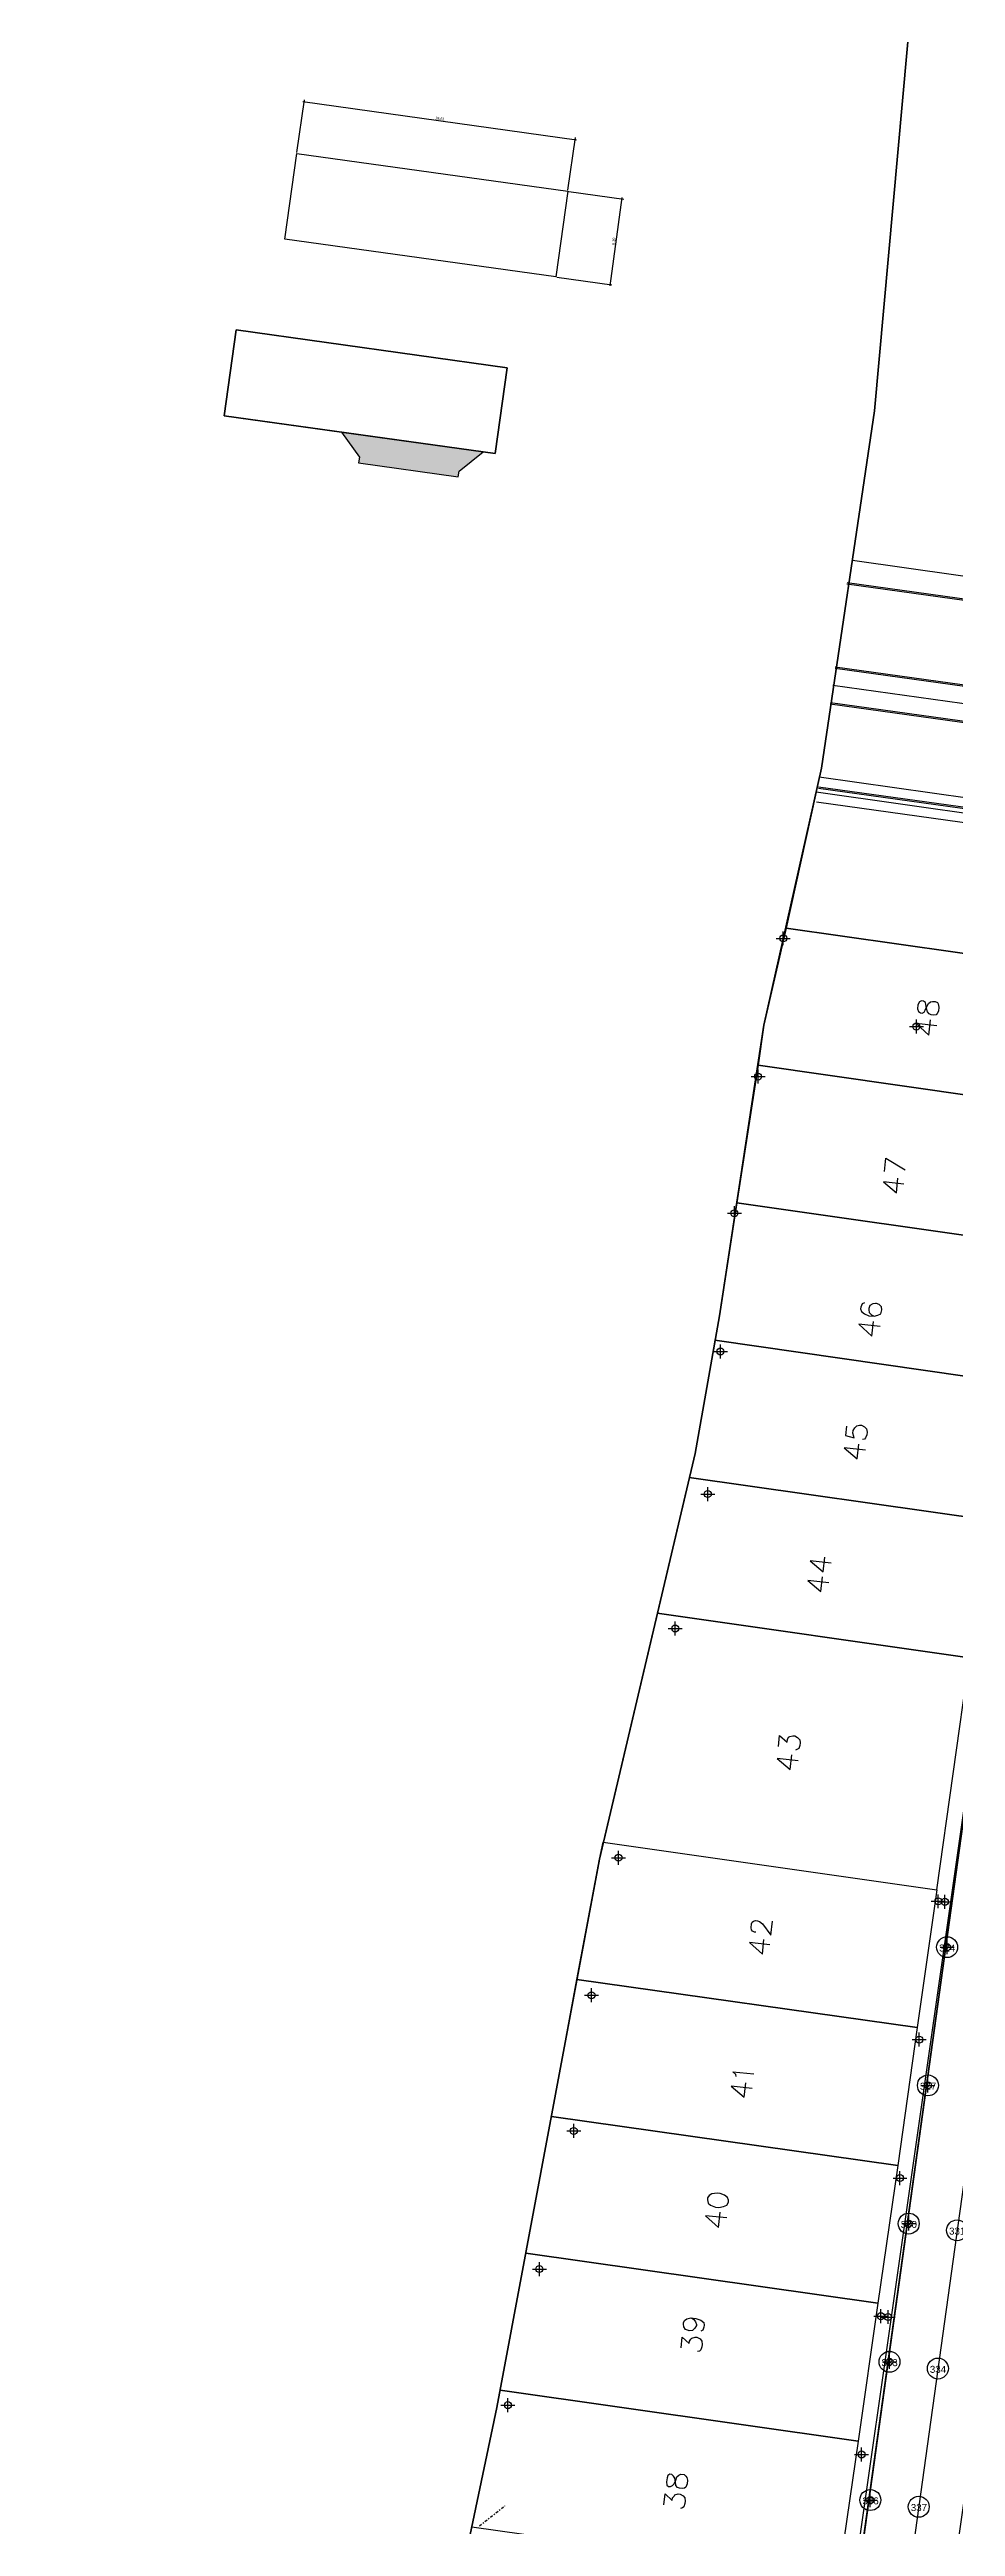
# Model space of a CAD drawing. Header units: metres. Extents: x -977055 to 805873, y -1033982 to 242021.
# Drawn here: x 734.1 to 799, y 929.9 to 1107.4 of the extents above; entities that cross this region are included whole.
import ezdxf

# ---------------------------------------------------------------- set-up
doc = ezdxf.new("R2010")
doc.units = ezdxf.units.M
doc.header["$PDMODE"] = 32
doc.header["$PDSIZE"] = 1.5
doc.linetypes.add('CENTRO1', pattern=[0.44, 0.2, -0.08, 0.08, -0.08])
for name, color, linetype in [('12-CONDICIONES EXISTENTES', 2, 'Continuous'), ('linea 1', 1, 'Continuous'), ('puntos nov 7', 50, 'Continuous'), ('PUNTOS V', 4, 'Continuous'), ('V-NODE', 1, 'Continuous')]:
    doc.layers.add(name, color=color, linetype=linetype)
doc.layers.add('PDF2_area escolar', color=7, linetype='Continuous', true_color=0x989898)
doc.layers.add('PDF_Geometry', color=7, linetype='Continuous', true_color=0x797979)
doc.styles.add('CITY2', font='stylu.ttf', dxfattribs={"height": 0.2})
doc.styles.get("Standard").update_dxf_attribs({"font": 'arial.ttf'})
doc.dimstyles.new('COTAS2', dxfattribs={"dimtxt": 0.02, "dimasz": 0.1, "dimexe": 0.15, "dimexo": 0.08, "dimgap": 0.05, "dimtad": 1, "dimzin": 0, "dimdsep": 46, "dimtxsty": 'CITY2', "dimblk": 'ARCHTICK', "dimcen": 1, "dimdle": 0.1, "dimclrd": 1, "dimclre": 1, "dimclrt": 2, "dimadec": 0, "dimazin": 0, "dimtfac": 1, "dimtofl": 0, "dimtmove": 0, "dimatfit": 3, "dimldrblk": 'ARCHTICK', "dimfxl": 0.18, "dimtolj": 1, "dimtzin": 0, "dimarcsym": 0})

# ---------------------------------------------------------------- blocks, each defined once
blk = doc.blocks.new('*U274')
at = {"color": 0, "linetype": 'ByBlock', "lineweight": -2, "transparency": 16777216}
for p, q in [((-1, 0), (1, 0)), ((0, -1), (0, 1))]:
    blk.add_line(p, q, dxfattribs=at)
blk.add_circle((0, 0), 0.5, dxfattribs=at)
blk = doc.blocks.new('*U286', base_point=(796.232, 1037.37, 998.014))
at = {"layer": 'V-NODE', "color": 50, "lineweight": -2, "xscale": 0.5, "yscale": 0.5, "zscale": 0.5}
blk.add_blockref('*U274', (796.232, 1037.37, 998.014), dxfattribs=at)
blk = doc.blocks.new('*U301', base_point=(798.274, 974.646, 1001.305))
at = {"layer": 'V-NODE', "color": 50, "lineweight": -2, "xscale": 0.5, "yscale": 0.5, "zscale": 0.5}
blk.add_blockref('*U274', (798.274, 974.646, 1001.305), dxfattribs=at)
blk = doc.blocks.new('*U304', base_point=(796.437, 964.77, 1001.893))
at = {"layer": 'V-NODE', "color": 50, "lineweight": -2, "xscale": 0.5, "yscale": 0.5, "zscale": 0.5}
blk.add_blockref('*U274', (796.437, 964.77, 1001.893), dxfattribs=at)
blk = doc.blocks.new('*U310', base_point=(794.201, 944.89, 1002.8))
at = {"layer": 'V-NODE', "color": 50, "lineweight": -2, "xscale": 0.5, "yscale": 0.5, "zscale": 0.5}
blk.add_blockref('*U274', (794.201, 944.89, 1002.8), dxfattribs=at)
blk = doc.blocks.new('*U646', base_point=(797.8, 974.681, 1001.345))
at = {"layer": 'V-NODE', "color": 50, "lineweight": -2, "xscale": 0.5, "yscale": 0.5, "zscale": 0.5}
blk.add_blockref('*U274', (797.8, 974.681, 1001.345), dxfattribs=at)
blk = doc.blocks.new('*U655', base_point=(796.44, 964.767, 1001.885))
at = {"layer": 'V-NODE', "color": 50, "lineweight": -2, "xscale": 0.5, "yscale": 0.5, "zscale": 0.5}
blk.add_blockref('*U274', (796.44, 964.767, 1001.885), dxfattribs=at)
blk = doc.blocks.new('*U658', base_point=(796.438, 964.768, 1001.889))
at = {"layer": 'V-NODE', "color": 50, "lineweight": -2, "xscale": 0.5, "yscale": 0.5, "zscale": 0.5}
blk.add_blockref('*U274', (796.438, 964.768, 1001.889), dxfattribs=at)
blk = doc.blocks.new('*U667', base_point=(795.057, 954.851, 1002.433))
at = {"layer": 'V-NODE', "color": 50, "lineweight": -2, "xscale": 0.5, "yscale": 0.5, "zscale": 0.5}
blk.add_blockref('*U274', (795.057, 954.851, 1002.433), dxfattribs=at)
blk = doc.blocks.new('*U670', base_point=(793.69, 944.95, 1002.88))
at = {"layer": 'V-NODE', "color": 50, "lineweight": -2, "xscale": 0.5, "yscale": 0.5, "zscale": 0.5}
blk.add_blockref('*U274', (793.69, 944.95, 1002.88), dxfattribs=at)
blk = doc.blocks.new('*U682', base_point=(792.307, 935.04, 1003.414))
at = {"layer": 'V-NODE', "color": 50, "lineweight": -2, "xscale": 0.5, "yscale": 0.5, "zscale": 0.5}
blk.add_blockref('*U274', (792.307, 935.04, 1003.414), dxfattribs=at)
blk = doc.blocks.new('*U925', base_point=(798.435, 971.394, 1000.88))
at = {"layer": 'V-NODE', "color": 50, "lineweight": -2, "xscale": 0.5, "yscale": 0.5, "zscale": 0.5}
blk.add_blockref('*U274', (798.435, 971.394, 1000.88), dxfattribs=at)
blk = doc.blocks.new('*U931', base_point=(797.059, 961.489, 1001.38))
at = {"layer": 'V-NODE', "color": 50, "lineweight": -2, "xscale": 0.5, "yscale": 0.5, "zscale": 0.5}
blk.add_blockref('*U274', (797.059, 961.489, 1001.38), dxfattribs=at)
blk = doc.blocks.new('*U937', base_point=(795.683, 951.584, 1001.88))
at = {"layer": 'V-NODE', "color": 50, "lineweight": -2, "xscale": 0.5, "yscale": 0.5, "zscale": 0.5}
blk.add_blockref('*U274', (795.683, 951.584, 1001.88), dxfattribs=at)
blk = doc.blocks.new('*U943', base_point=(794.307, 941.679, 1002.42))
at = {"layer": 'V-NODE', "color": 50, "lineweight": -2, "xscale": 0.5, "yscale": 0.5, "zscale": 0.5}
blk.add_blockref('*U274', (794.307, 941.679, 1002.42), dxfattribs=at)
blk = doc.blocks.new('*U949', base_point=(792.931, 931.774, 1002.96))
at = {"layer": 'V-NODE', "color": 50, "lineweight": -2, "xscale": 0.5, "yscale": 0.5, "zscale": 0.5}
blk.add_blockref('*U274', (792.931, 931.774, 1002.96), dxfattribs=at)
blk = doc.blocks.new('*U1813', base_point=(766.955, 938.575, 1002.885))
at = {"layer": 'V-NODE', "color": 50, "lineweight": -2, "xscale": 0.5, "yscale": 0.5, "zscale": 0.5}
blk.add_blockref('*U274', (766.955, 938.575, 1002.885), dxfattribs=at)
blk = doc.blocks.new('*U1816', base_point=(769.212, 948.328, 1002.371))
at = {"layer": 'V-NODE', "color": 50, "lineweight": -2, "xscale": 0.5, "yscale": 0.5, "zscale": 0.5}
blk.add_blockref('*U274', (769.212, 948.328, 1002.371), dxfattribs=at)
blk = doc.blocks.new('*U1819', base_point=(771.679, 958.228, 1001.874))
at = {"layer": 'V-NODE', "color": 50, "lineweight": -2, "xscale": 0.5, "yscale": 0.5, "zscale": 0.5}
blk.add_blockref('*U274', (771.679, 958.228, 1001.874), dxfattribs=at)
blk = doc.blocks.new('*U1822', base_point=(772.95, 967.949, 1001.187))
at = {"layer": 'V-NODE', "color": 50, "lineweight": -2, "xscale": 0.5, "yscale": 0.5, "zscale": 0.5}
blk.add_blockref('*U274', (772.95, 967.949, 1001.187), dxfattribs=at)
blk = doc.blocks.new('*U1825', base_point=(774.885, 977.805, 1000.762))
at = {"layer": 'V-NODE', "color": 50, "lineweight": -2, "xscale": 0.5, "yscale": 0.5, "zscale": 0.5}
blk.add_blockref('*U274', (774.885, 977.805, 1000.762), dxfattribs=at)
blk = doc.blocks.new('*U1828', base_point=(778.95, 994.232, 1000.149))
at = {"layer": 'V-NODE', "color": 50, "lineweight": -2, "xscale": 0.5, "yscale": 0.5, "zscale": 0.5}
blk.add_blockref('*U274', (778.95, 994.232, 1000.149), dxfattribs=at)
blk = doc.blocks.new('*U1831', base_point=(781.282, 1003.867, 999.836))
at = {"layer": 'V-NODE', "color": 50, "lineweight": -2, "xscale": 0.5, "yscale": 0.5, "zscale": 0.5}
blk.add_blockref('*U274', (781.282, 1003.867, 999.836), dxfattribs=at)
blk = doc.blocks.new('*U1834', base_point=(782.184, 1014.083, 999.287))
at = {"layer": 'V-NODE', "color": 50, "lineweight": -2, "xscale": 0.5, "yscale": 0.5, "zscale": 0.5}
blk.add_blockref('*U274', (782.184, 1014.083, 999.287), dxfattribs=at)
blk = doc.blocks.new('*U1837', base_point=(783.191, 1023.986, 998.431))
at = {"layer": 'V-NODE', "color": 50, "lineweight": -2, "xscale": 0.5, "yscale": 0.5, "zscale": 0.5}
blk.add_blockref('*U274', (783.191, 1023.986, 998.431), dxfattribs=at)
blk = doc.blocks.new('*U1840', base_point=(784.883, 1033.782, 997.895))
at = {"layer": 'V-NODE', "color": 50, "lineweight": -2, "xscale": 0.5, "yscale": 0.5, "zscale": 0.5}
blk.add_blockref('*U274', (784.883, 1033.782, 997.895), dxfattribs=at)
blk = doc.blocks.new('*U1843', base_point=(786.69, 1043.69, 997.2))
at = {"layer": 'V-NODE', "color": 50, "lineweight": -2, "xscale": 0.5, "yscale": 0.5, "zscale": 0.5}
blk.add_blockref('*U274', (786.69, 1043.69, 997.2), dxfattribs=at)
blk = doc.blocks.new('base')
at = {"layer": 'PDF_Geometry', "lineweight": 25, "extrusion": (-0.000787417, 0.063364, 0.99799), "elevation": 0.03}
for points in [[(-314.36, -197.29), (-299.6, -195.68), (-292.74, -194.19), (-282.66, -192.11), (-274.48, -190.36), (-258.04, -185.15), (-248.03, -180.61), (-240.54, -177.71), (-228.64, -174.04), (-222.73, -172.71), (-217.38, -171.04), (-209.93, -169.25), (-202.16, -164.76), (-196.2, -160.28), (-195.07, -159.82), (-178.09, -157.46), (-154.3, -156.61), (-136.67, -154.61), (-124.44, -153.16), (-118.07, -151.47), (-100.79, -146.65), (-80.95, -140.97), (-73.38, -139.33), (-61.69, -135.82), (-40.5, -131.6), (-37.73, -130.87), (-17.66, -129.44), (1.31, -127.46), (21.09, -124.93), (41.01, -122.83), (47.38, -123.46), (63.59, -123.19), (81.4, -124.31), (85.64, -96.07), (88.7, -66.39), (92.81, -40.78), (97.16, -22.39), (100.6, -1.56), (102.48, 8.32), (109.69, 37.36), (117.53, 76.62), (126.22, 115.64), (131.51, 149.59), (134.68, 173.97), (136.92, 195.59), (139.96, 229.68), (141.56, 250.68), (142.61, 271.37), (143.25, 283.21), (147.07, 312.94), (152.58, 355.63), (153.55, 396.04), (150.87, 418.02), (151.78, 438.64), (150.96, 458.03), (151.78, 438.64), (150.87, 418.02), (153.55, 396.04), (152.58, 355.63), (147.07, 312.94), (143.25, 283.21), (142.61, 271.37), (141.56, 250.68), (139.96, 229.68), (136.92, 195.59), (134.68, 173.97), (131.51, 149.59), (126.22, 115.64), (117.53, 76.62), (109.69, 37.36), (102.48, 8.32), (100.6, -1.56), (97.16, -22.39), (92.81, -40.78), (88.7, -66.39), (85.64, -96.07), (81.4, -124.31), (63.59, -123.19), (47.38, -123.46), (41.01, -122.83), (21.09, -124.93), (1.31, -127.46), (-17.66, -129.44), (-37.73, -130.87), (-40.5, -131.6), (-61.69, -135.82), (-73.38, -139.33), (-80.95, -140.97), (-100.79, -146.65), (-118.07, -151.47), (-124.44, -153.16), (-136.67, -154.61), (-154.3, -156.61), (-178.09, -157.46), (-195.07, -159.82), (-196.2, -160.28), (-202.16, -164.76), (-209.93, -169.25), (-217.38, -171.04), (-222.73, -172.71), (-228.64, -174.04), (-240.54, -177.71), (-248.03, -180.61), (-258.04, -185.15), (-274.48, -190.36), (-282.66, -192.11), (-292.74, -194.19), (-299.6, -195.68), (-314.36, -197.29), (-312.18, -178.45), (-309.15, -157.9), (-306.88, -132.9), (-305.82, -118), (-298.64, -78.8), (-291.06, -45.08), (-282.25, -15.12), (-275.64, 10.47), (-270.32, 33.9), (-263.82, 63.16), (-258.15, 86.41), (-284.42, 123.89)], [(90.41, -55.7), (23.54, -45.33), (22.42, -46.17), (14.04, -106.09)], [(91.68, -47.88), (91.67, -47.88)], [(129.33, 446.99), (130.72, 376.63), (119.72, 267.26), (72.74, -35.35), (74.13, -37.23), (92.98, -40.15)], [(84.76, -22.19), (86.26, -22.37), (85.35, -21.52), (85.22, -22.62)], [(88.66, -11.76), (88.54, -12.72), (87.16, -11.86)], [(87.28, -10.85), (88.74, -11.03), (87.82, -10.22), (87.69, -11.28)], [(90.21, -2.35), (90.36, -2.28), (90.47, -2.06), (90.49, -1.92), (90.42, -1.73), (90.21, -1.56), (89.9, -1.43), (89.53, -1.39), (89.25, -1.45), (89.05, -1.56), (88.98, -1.74), (88.97, -1.83), (88.99, -2.06), (89.16, -2.22), (89.33, -2.29), (89.42, -2.3), (89.61, -2.28), (89.81, -2.16), (89.89, -1.94), (89.9, -1.85), (89.87, -1.66), (89.71, -1.5), (89.53, -1.39)], [(89.11, -0.64), (90.62, -0.82), (89.71, 0.03), (89.58, -1.02)], [(91.6, 6.48), (91.68, 7.16), (91.05, 7.33), (91.08, 7.24), (91.15, 7), (91.13, 6.81), (91.01, 6.6), (90.85, 6.47), (90.66, 6.41), (90.52, 6.42), (90.3, 6.54), (90.18, 6.69), (90.12, 6.93), (90.14, 7.12), (90.26, 7.33), (90.32, 7.42), (90.46, 7.45)], [(90.27, 8.21), (91.78, 8.03), (90.86, 8.84), (90.73, 7.79)], [(92.83, 16.3), (94.33, 16.12), (93.41, 16.92), (93.28, 15.87)], [(93, 17.72), (94.5, 17.54), (93.58, 18.34), (93.45, 17.29)], [(96.77, 29.41), (96.68, 28.63), (96.13, 29.12), (96.11, 28.93), (96.04, 28.76), (95.94, 28.72), (95.71, 28.66), (95.57, 28.68), (95.4, 28.79), (95.23, 28.95), (95.21, 29.18), (95.23, 29.36), (95.31, 29.59), (95.4, 29.62), (95.55, 29.7)], [(95.37, 30.46), (96.87, 30.28), (95.95, 31.09), (95.82, 30.04)], [(98.56, 42.74), (98.65, 42.72), (98.78, 42.66), (98.86, 42.56), (98.89, 42.42), (98.86, 42.14), (98.8, 42.01), (98.7, 41.93), (98.55, 41.9), (98.42, 41.92), (98.28, 41.98), (98.07, 42.15), (97.47, 42.96), (97.35, 41.95)], [(97.56, 43.65), (99.02, 43.47), (98.1, 44.32), (97.98, 43.27)], [(78.6, 47.97), (76.72, 46.57), (38.3, 52.55), (36.9, 54.43), (47.47, 122.48), (49.35, 123.88), (87.77, 117.9), (89.17, 116.02)], [(76.72, 46.57), (78.6, 47.97), (89.17, 116.02), (87.77, 117.9)], [(98.94, 53.96), (100.45, 53.78), (99.52, 54.58), (99.4, 53.53)], [(100.08, 53.08), (100.11, 52.94), (100.32, 52.73), (98.81, 52.91)], [(100.89, 63.23), (102.4, 63.05), (101.48, 63.9), (101.35, 62.8)], [(103.56, 70.37), (103.34, 70.49), (103.22, 70.65), (103.15, 70.84), (103.16, 70.93), (103.28, 71.1), (103.44, 71.27), (103.67, 71.29), (103.72, 71.28), (103.94, 71.21), (104.05, 71.01), (104.08, 70.82), (104.07, 70.73), (104, 70.55), (103.84, 70.43), (103.56, 70.37), (103.19, 70.42), (102.84, 70.55), (102.63, 70.72), (102.6, 70.91), (102.62, 71.04), (102.69, 71.27), (102.84, 71.34)], [(104.28, 72.51), (104.19, 71.74), (103.69, 72.21), (103.67, 72.03), (103.56, 71.9), (103.5, 71.82), (103.26, 71.75), (103.13, 71.77), (102.91, 71.89), (102.79, 72.04), (102.77, 72.28), (102.79, 72.46), (102.86, 72.68), (102.97, 72.76), (103.11, 72.79)], [(105.64, 83.76), (105.54, 82.98), (105.04, 83.46), (105.02, 83.27), (104.91, 83.15), (104.86, 83.06), (104.62, 83), (104.48, 83.01), (104.26, 83.13), (104.14, 83.29), (104.12, 83.52), (104.15, 83.7), (104.22, 83.93), (104.32, 84.01), (104.46, 84.04)]]:
    blk.add_lwpolyline(points, dxfattribs=at)
for points in [[(93.2, -39.07), (95.49, -29.33), (75.32, -26.2), (73.93, -35.07), (74.77, -36.2)], [(95.49, -29.33), (97.16, -22.39), (97.6, -19.52), (76.84, -16.27), (75.32, -26.2)], [(86.14, -23.42), (86.07, -23.23), (85.94, -23.12), (85.81, -23.1), (85.66, -23.18), (85.6, -23.31), (85.47, -23.57), (85.35, -23.79), (85.2, -23.91), (85.06, -23.94), (84.87, -23.92), (84.7, -23.85), (84.66, -23.75), (84.6, -23.52), (84.63, -23.24), (84.74, -23.07), (84.8, -22.98), (84.99, -22.96), (85.17, -22.98), (85.3, -23.04), (85.42, -23.2), (85.49, -23.44), (85.55, -23.72), (85.57, -23.86), (85.7, -23.97), (85.84, -23.99), (85.99, -23.91), (86.11, -23.7)], [(97.6, -19.52), (99.25, -9.65), (78.36, -6.39), (76.84, -16.27)], [(99.25, -9.65), (100.6, -1.56), (100.95, 0.2), (79.92, 3.48), (78.36, -6.39)], [(100.95, 0.2), (102.48, 8.32), (102.92, 10.03), (81.43, 13.36), (79.92, 3.48)], [(102.92, 10.03), (105.34, 19.75), (83, 23.23), (81.43, 13.36)], [(105.34, 19.75), (109.41, 36.14), (85.55, 39.85), (83, 23.23)], [(111.42, 45.96), (109.69, 37.36), (109.41, 36.14), (85.55, 39.85), (87.07, 49.73)], [(113.35, 55.79), (111.42, 45.96), (87.07, 49.73), (88.58, 59.61)], [(115.32, 65.57), (113.35, 55.79), (88.58, 59.61), (90.14, 69.49)], [(102.26, 61.9), (102.2, 62.14), (102.03, 62.3), (101.68, 62.44), (101.45, 62.47), (101.12, 62.41), (100.87, 62.3), (100.75, 62.09), (100.74, 61.95), (100.81, 61.76), (101.02, 61.59), (101.33, 61.46), (101.56, 61.43), (101.93, 61.48), (102.13, 61.6), (102.24, 61.77)], [(117.29, 75.4), (115.32, 65.57), (90.14, 69.49), (91.66, 79.37)], [(119.44, 85.2), (117.53, 76.62), (117.29, 75.4), (91.66, 79.37), (93.22, 89.24)], [(105.44, 82.11), (105.42, 82.35), (105.29, 82.45), (105.16, 82.47), (105.01, 82.39), (104.9, 82.27), (104.78, 82.01), (104.7, 81.78), (104.55, 81.66), (104.4, 81.59), (104.17, 81.61), (104.05, 81.72), (103.97, 81.82), (103.94, 82.01), (103.97, 82.29), (104.05, 82.51), (104.15, 82.59), (104.29, 82.62), (104.52, 82.59), (104.65, 82.53), (104.77, 82.38), (104.79, 82.14), (104.85, 81.86), (104.93, 81.71), (105.05, 81.6), (105.19, 81.58), (105.34, 81.66), (105.4, 81.84)]]:
    blk.add_lwpolyline(points, close=True, dxfattribs=at)
blk = doc.blocks.new('_ArchTick')
at = {"color": 0, "linetype": 'ByBlock', "const_width": 0.15}
blk.add_lwpolyline([(-0.5, -0.5), (0.5, 0.5)], dxfattribs=at)
blk = doc.blocks.new('*D4934')
at = {"color": 1, "linetype": 'Continuous', "lineweight": -2, "transparency": 16777216}
for p, q in [((751.84, 1100.01), (752.37, 1103.79)), ((771.26, 1097.3), (771.79, 1101.08))]:
    blk.add_line(p, q, dxfattribs=at)
at = {"color": 1, "lineweight": -2, "transparency": 16777216}
blk.add_line((752.25, 1103.66), (771.87, 1100.92), dxfattribs=at)
at = {"layer": 'Defpoints', "color": 0, "transparency": 16777216}
for p in [(771.77, 1100.93), (751.83, 1099.94, 1994.84), (771.25, 1097.22, 1994.84)]:
    blk.add_point(p, dxfattribs=at)
at = {"color": 1, "lineweight": -2, "transparency": 16777216, "xscale": 0.1, "yscale": 0.1, "zscale": 0.1}
for p, rotation in [((752.35, 1103.64), 172.0547598265291), ((771.77, 1100.93), 352.0547598265291)]:
    blk.add_blockref('_ArchTick', p, dxfattribs=dict(at, rotation=rotation))
at = {"color": 2, "transparency": 16777216, "insert": (762.08, 1102.44), "char_height": 0.2, "attachment_point": 5, "rotation": 352.0548, "style": 'CITY2'}
blk.add_mtext('\\A1;19.61', dxfattribs=at)
blk = doc.blocks.new('*D4935')
at = {"color": 1, "linetype": 'Continuous', "lineweight": -2, "transparency": 16777216}
for p, q in [((771.33, 1097.21), (775.27, 1096.66)), ((770.47, 1091.08), (774.41, 1090.53))]:
    blk.add_line(p, q, dxfattribs=at)
at = {"color": 1, "lineweight": -2, "transparency": 16777216}
blk.add_line((775.13, 1096.78), (774.25, 1090.45), dxfattribs=at)
at = {"layer": 'Defpoints', "color": 0, "transparency": 16777216}
for p in [(771.25, 1097.22, 1994.84), (770.39, 1091.09, 1994.84), (774.26, 1090.55)]:
    blk.add_point(p, dxfattribs=at)
at = {"color": 1, "lineweight": -2, "transparency": 16777216, "xscale": 0.1, "yscale": 0.1, "zscale": 0.1}
for p, rotation in [((775.12, 1096.68), 82.05475982652912), ((774.26, 1090.55), 262.0547598265291)]:
    blk.add_blockref('_ArchTick', p, dxfattribs=dict(at, rotation=rotation))
at = {"color": 2, "transparency": 16777216, "insert": (774.54, 1093.64), "char_height": 0.2, "attachment_point": 5, "rotation": 82.0548, "style": 'CITY2'}
blk.add_mtext('\\A1;6.19', dxfattribs=at)
blk = doc.blocks.new('*D5310')
at = {"color": 1, "linetype": 'Continuous', "lineweight": -2, "transparency": 16777216}
for p, q in [((772.04, 782.12), (814.24, 1085.91)), ((779.17, 781.13), (821.37, 1084.92))]:
    blk.add_line(p, q, dxfattribs=at)
at = {"color": 1, "lineweight": -2, "transparency": 16777216}
blk.add_line((814.12, 1085.77), (821.45, 1084.76), dxfattribs=at)
at = {"layer": 'Defpoints', "color": 0, "transparency": 16777216}
for p in [(821.35, 1084.77), (772.03, 782.04, 997.58), (779.16, 781.05, 997.58)]:
    blk.add_point(p, dxfattribs=at)
at = {"color": 1, "lineweight": -2, "transparency": 16777216, "xscale": 0.1, "yscale": 0.1, "zscale": 0.1}
for p, rotation in [((814.22, 1085.76), 172.0910911507729), ((821.35, 1084.77), 352.0910911507729)]:
    blk.add_blockref('_ArchTick', p, dxfattribs=dict(at, rotation=rotation))
at = {"color": 2, "transparency": 16777216, "insert": (817.81, 1085.42), "char_height": 0.2, "attachment_point": 5, "rotation": 352.0911, "style": 'CITY2'}
blk.add_mtext('\\A1;7.20', dxfattribs=at)

msp = doc.modelspace()

# ---------------------------------------------------------------- hatches: boundary and pattern name
h = msp.add_hatch(color=1)
h.dxf.hatch_style = 1
h.paths.add_polyline_path([(755.0215, 1079.97625), (756.31194, 1078.16883), (756.25579, 1077.76462), (763.3873, 1076.77391), (763.45304, 1077.17706), (765.17769, 1078.56148)])

# ---------------------------------------------------------------- linework, layer by layer
at = {"color": 1}
for points, elevation in [([(751.82919, 1099.93508), (771.24948, 1097.22466), (770.39319, 1091.08923), (750.97379, 1093.79437), (751.82919, 1099.93508)], 1994.838), ([(756.25579, 1077.76462), (763.3873, 1076.77391), (763.45304, 1077.17706), (765.17769, 1078.56148), (766.03741, 1078.44172), (766.89441, 1084.58221), (747.47341, 1087.28757), (746.61801, 1081.14686), (755.0215, 1079.97625), (756.31194, 1078.16883), (756.25579, 1077.76462)], 997.419), ([(747.47341, 1087.28757), (766.89371, 1084.57715), (766.03741, 1078.44172), (746.61801, 1081.14686), (747.47341, 1087.28757)], 997.419), ([(755.0215, 1079.97625), (765.17769, 1078.56148)], 997.419)]:
    msp.add_lwpolyline(points, dxfattribs=dict(at, elevation=elevation))
at = {"elevation": 997.581}
msp.add_lwpolyline([(777.44957, 768.73341), (816.44511, 1049.36051), (809.30523, 1050.36899), (770.31806, 769.72412), (777.44957, 768.73341)], dxfattribs=at)
at = {"layer": '12-CONDICIONES EXISTENTES', "color": 1, "linetype": 'Continuous', "elevation": 997.203}
for points in [[(791.25045, 1069.09682), (860.73248, 1059.41791)], [(791.26425, 1069.19586), (860.34, 1059.57355)], [(790.23776, 1061.82701), (858.03895, 1052.38225)], [(790.40884, 1063.05515), (858.20999, 1053.6104)], [(790.42264, 1063.1542), (858.2238, 1053.70944)], [(790.05288, 1060.49983), (857.85411, 1051.05506)], [(790.06668, 1060.59887), (857.86787, 1051.15411)], [(789.21127, 1054.45816), (808.78634, 1051.73134)], [(789.22507, 1054.55721), (808.70028, 1051.8443)], [(789.07331, 1053.46773), (856.02129, 1044.14182)]]:
    msp.add_lwpolyline(points, dxfattribs=at)
at = {"layer": 'linea 1', "elevation": 997.581}
for points in [[(809.48179, 1051.63995), (770.20279, 768.89443)], [(813.04755, 1051.1446), (773.76855, 768.39907)]]:
    msp.add_lwpolyline(points, dxfattribs=at)
at = {"layer": 'linea 1', "linetype": 'CENTRO1', "elevation": 1013.081}
msp.add_lwpolyline([(764.91175, 929.92994), (766.74339, 931.35819)], dxfattribs=at)
at = {"layer": 'linea 1'}
for p in [(798.43494, 971.39369, 997.925), (797.05896, 961.48886, 997.581), (795.68297, 951.58392, 997.925), (799.14968, 951.10233, 997.925), (794.30698, 941.67904, 997.925), (797.77369, 941.19744, 997.925), (792.931, 931.77415, 997.925), (796.39771, 931.29256, 997.925)]:
    msp.add_point(p, dxfattribs=at)
at = {"layer": 'PUNTOS V', "elevation": 1012.915}
msp.add_lwpolyline([(777.26769, 767.42416), (777.26769, 767.42416), (816.43427, 1049.36051), (809.30523, 1050.36899), (770.31806, 769.72412), (768.33485, 754.33331)], dxfattribs=at)

# ---------------------------------------------------------------- block references
at = {"layer": 'PDF2_area escolar'}
msp.add_blockref('base', (882.736, 1016.336, 999.038), dxfattribs=at)
at = {"layer": 'puntos nov 7'}
for name, p in [('*U1843', (786.69, 1043.69, 997.197)), ('*U286', (796.232, 1037.37, 998.014)), ('*U1840', (784.883, 1033.782, 997.895)), ('*U1837', (783.191, 1023.986, 998.431)), ('*U1834', (782.184, 1014.083, 999.287)), ('*U1831', (781.282, 1003.867, 999.836)), ('*U1828', (778.95, 994.232, 1000.149)), ('*U1825', (774.885, 977.805, 1000.762)), ('*U646', (797.8, 974.681, 1001.345)), ('*U301', (798.274, 974.646, 1001.305)), ('*U925', (798.435, 971.394, 1000.88)), ('*U1822', (772.95, 967.949, 1001.187)), ('*U304', (796.437, 964.77, 1001.893)), ('*U658', (796.438, 964.768, 1001.889)), ('*U655', (796.44, 964.767, 1001.885)), ('*U931', (797.059, 961.489, 1001.38)), ('*U1819', (771.679, 958.228, 1001.874)), ('*U667', (795.057, 954.851, 1002.433)), ('*U937', (795.683, 951.584, 1001.88)), ('*U1816', (769.212, 948.328, 1002.371)), ('*U670', (793.69, 944.95, 1002.879)), ('*U310', (794.201, 944.89, 1002.8)), ('*U943', (794.307, 941.679, 1002.42)), ('*U1813', (766.955, 938.575, 1002.885)), ('*U682', (792.307, 935.04, 1003.414)), ('*U949', (792.931, 931.774, 1002.96))]:
    msp.add_blockref(name, p, dxfattribs=at)

# ---------------------------------------------------------------- texts
at = {"layer": 'linea 1', "char_height": 0.5, "attachment_point": 1}
for s, insert in [('324', (797.86028, 971.58445, 997.925)), ('327', (796.48429, 961.67956, 997.925)), ('330', (795.1083, 951.77468, 997.925)), ('331', (798.57542, 951.29602, 997.925)), ('333', (793.73232, 941.86979, 997.925)), ('334', (797.19944, 941.39114, 997.925)), ('336', (792.36473, 931.96375, 997.925)), ('337', (795.83185, 931.48509, 997.925))]:
    msp.add_mtext_dynamic_manual_height_columns(s, width=1.32611, gutter_width=12.5, heights=[0], dxfattribs=dict(at, insert=insert))

# ---------------------------------------------------------------- dimensions: what is measured, and where the dimension line sits
at = {"color": 1}
for p1, p2, distance, picture, middle in [((751.82919, 1099.93508, 1994.838), (771.24948, 1097.22466, 1994.838), 3.74248, '*D4934', (762.0779, 1102.43868)), ((771.24948, 1097.22466, 1994.838), (770.39319, 1091.08923, 1994.838), 3.90777, '*D4935', (774.53934, 1093.63804))]:
    dim = msp.add_aligned_dim(p1=p1, p2=p2, distance=distance, dimstyle='COTAS2', dxfattribs=at)
    dim.commit()
    dim.dimension.update_dxf_attribs({"geometry": picture, "text_midpoint": middle})
at = {"color": 3}
dim = msp.add_aligned_dim(p1=(772.02908, 782.04074, 997.581), p2=(779.16059, 781.05003, 997.581), distance=306.63594, dimstyle='COTAS2', dxfattribs=at)
dim.commit()
dim.dimension.update_dxf_attribs({"geometry": '*D5310', "text_midpoint": (817.80923, 1085.42103)})

doc.saveas('drawing.dxf')
